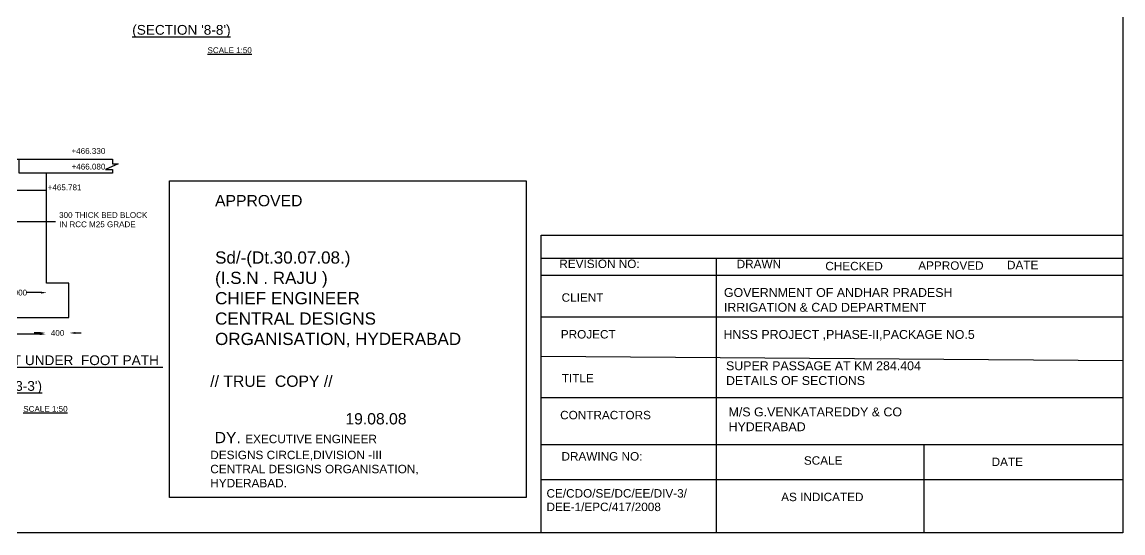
# Model space of a CAD drawing. Header units: millimetres. Extents: x 2432161 to 2659531, y 44393094 to 44557411.
# Drawn here: x 2535372 to 2659501, y 44393094 to 44450634 of the extents above; entities that cross this region are included whole.
import ezdxf

# ---------------------------------------------------------------- set-up
doc = ezdxf.new("R2010")
doc.units = ezdxf.units.MM
doc.header["$MEASUREMENT"] = 0
for name, color, linetype in [('DIMENSION', 7, 'Continuous'), ('DRAWING', 2, 'Continuous'), ('TEXT', 7, 'Continuous')]:
    doc.layers.add(name, color=color, linetype=linetype)
doc.styles.get("Standard").update_dxf_attribs({"font": 'arial.ttf', "height": 650})
doc.dimstyles.get("Standard").update_dxf_attribs({"dimtxt": 650, "dimasz": 650, "dimexe": 0.18, "dimexo": 0.0625, "dimgap": 0.09, "dimtad": 0, "dimdec": 0, "dimzin": 0, "dimdsep": 46, "dimtxsty": 'Standard', "dimcen": 0.09, "dimse1": 1, "dimse2": 1, "dimadec": 0, "dimazin": 0, "dimtfac": 1, "dimtdec": 0, "dimtofl": 0, "dimtmove": 0, "dimatfit": 3, "dimfxl": 1, "dimtolj": 1, "dimtzin": 0, "dimarcsym": 0})

# ---------------------------------------------------------------- blocks, each defined once
blk = doc.blocks.new('*D62')
at = {"layer": 'Defpoints', "color": 0, "transparency": 16777216}
for p in [(2528462, 44415616), (2538030, 44415616), (2538030, 44415479)]:
    blk.add_point(p, dxfattribs=at)
at = {"layer": 'DIMENSION', "color": 0, "lineweight": -2, "transparency": 16777216}
for p, q in [((2529112, 44415479), (2532307, 44415479)), ((2537380, 44415479), (2534185, 44415479))]:
    blk.add_line(p, q, dxfattribs=at)
at = {"layer": 'DIMENSION', "color": 0, "transparency": 16777216}
for points in [[(2529112, 44415588), (2529112, 44415371), (2528462, 44415479)], [(2537380, 44415588), (2537380, 44415371), (2538030, 44415479)]]:
    blk.add_solid(points, dxfattribs=at)
at = {"layer": 'DIMENSION', "color": 0, "transparency": 16777216, "insert": (2533246, 44415479), "char_height": 650, "attachment_point": 5}
blk.add_mtext('\\A1;1500', dxfattribs=at)
blk = doc.blocks.new('*D63')
at = {"layer": 'Defpoints', "color": 0, "transparency": 16777216}
for p in [(2538030, 44415479), (2540735, 44415616), (2540735, 44415479)]:
    blk.add_point(p, dxfattribs=at)
at = {"layer": 'DIMENSION', "color": 0, "lineweight": -2, "transparency": 16777216}
for p, q in [((2537380, 44415616), (2536730, 44415616)), ((2541385, 44415616), (2542035, 44415616))]:
    blk.add_line(p, q, dxfattribs=at)
at = {"layer": 'DIMENSION', "color": 0, "transparency": 16777216}
for points in [[(2537380, 44415724), (2537380, 44415507), (2538030, 44415616)], [(2541385, 44415724), (2541385, 44415507), (2540735, 44415616)]]:
    blk.add_solid(points, dxfattribs=at)
at = {"layer": 'DIMENSION', "color": 0, "transparency": 16777216, "insert": (2539383, 44415616), "char_height": 650, "attachment_point": 5}
blk.add_mtext('\\A1;400', dxfattribs=at)
blk = doc.blocks.new('*D64')
at = {"layer": 'Defpoints', "color": 0, "transparency": 16777216}
for p in [(2531712, 44420123), (2538155, 44420159), (2538155, 44420123)]:
    blk.add_point(p, dxfattribs=at)
at = {"layer": 'DIMENSION', "color": 0, "lineweight": -2, "transparency": 16777216}
for p, q in [((2532362, 44420159), (2533995, 44420159)), ((2537505, 44420159), (2535873, 44420159))]:
    blk.add_line(p, q, dxfattribs=at)
at = {"layer": 'DIMENSION', "color": 0, "transparency": 16777216}
for points in [[(2532362, 44420267), (2532362, 44420050), (2531712, 44420159)], [(2537505, 44420267), (2537505, 44420050), (2538155, 44420159)]]:
    blk.add_solid(points, dxfattribs=at)
at = {"layer": 'DIMENSION', "color": 0, "transparency": 16777216, "insert": (2534934, 44420159), "char_height": 650, "attachment_point": 5}
blk.add_mtext('\\A1;1000', dxfattribs=at)

msp = doc.modelspace()

# ---------------------------------------------------------------- linework, layer by layer
at = {"layer": 'DIMENSION', "color": 0}
for points in [[(2659501.1, 44393093.8), (2432161.2, 44393093.8), (2432161.2, 44557411.1), (2659501.1, 44557411.1)], [(2551986.5, 44432741.3), (2592211.6, 44432741.3), (2592211.6, 44397100.9), (2551986.5, 44397100.9)]]:
    msp.add_lwpolyline(points, close=True, dxfattribs=at)
at = {"layer": 'DIMENSION'}
for points in [[(2637059.9, 44403059.9), (2637059.9, 44393093.8)], [(2593890, 44399107.1), (2659501.1, 44399107.1)]]:
    msp.add_lwpolyline(points, dxfattribs=at)
at = {"layer": 'DRAWING', "color": 0}
for points in [[(2531801.2, 44431651.8), (2531801.2, 44435193.4), (2545576.7, 44435193.4), (2545576.7, 44434670.4), (2546225.2, 44434670.4), (2544794.2, 44434033.2), (2545558.4, 44434033.2), (2545558.4, 44433614.9), (2535064.1, 44433614.9), (2535064.1, 44435193.4)], [(2538121, 44431651.8), (2538121, 44433614.9)], [(2528613.4, 44421252.1), (2525988.3, 44421252.1), (2525988.3, 44417350.2), (2540639.2, 44417350.2), (2540639.2, 44421228.2), (2538121, 44421228.2), (2538121, 44431651.8), (2531801.2, 44431651.8), (2528613.4, 44421252.1)]]:
    msp.add_lwpolyline(points, dxfattribs=at)
at = {"layer": 'TEXT', "color": 0}
msp.add_lwpolyline([(2593890, 44426636), (2659501.1, 44426636), (2659501.1, 44393093.8), (2593890, 44393093.8)], close=True, dxfattribs=at)
for points in [[(2593890, 44424052.1), (2659501.1, 44424052.1)], [(2613642.9, 44424006.1), (2613642.9, 44393093.8)], [(2593890, 44422114.4), (2659501.1, 44422114.4)], [(2593890, 44417452.7), (2659501.1, 44417452.7)], [(2593890, 44413021.7), (2659501.1, 44412504.5)], [(2659501.1, 44408322.7), (2593890, 44408322.7)], [(2593890, 44403059.9), (2659501.1, 44403059.9)]]:
    msp.add_lwpolyline(points, dxfattribs=at)

# ---------------------------------------------------------------- texts
for s, height, p in [("%%U(SECTION '8-8')", 1100, (2547799.4, 44449205.1)), ('%%USCALE 1:50', 650, (2556286.6, 44447134.8)), ('+466.330', 650, (2540950.5, 44435787.7)), ('+466.080', 650, (2540957.6, 44434026.7)), ('+465.781', 650, (2538266.1, 44431688.8)), ('300 THICK BED BLOCK ', 650, (2539556.2, 44428574.7)), ('IN RCC M25 GRADE', 650, (2539556.2, 44427530.5)), ('REVISION NO:', 948.81, (2595951.9, 44422931.7)), ('DRAWN ', 948.81, (2615946.4, 44422913.6)), ('CHECKED ', 948.81, (2625943.4, 44422674.4)), ('APPROVED ', 948.81, (2636419.3, 44422734.2)), ('DATE ', 948.81, (2646426.3, 44422794.1)), ('CLIENT', 948.81, (2596211.5, 44419134.3)), ('PROJECT', 948.81, (2596118.6, 44414995.2)), ('%%UABUTMENT UNDER  FOOT PATH ', 1100, (2526817.5, 44411998.8)), ('TITLE ', 948.81, (2596229.8, 44410049.4)), ("%%U(SECTION '3-3')", 1100, (2526540.4, 44409100.6)), ('%%USCALE 1:50', 650, (2535514.4, 44406740.9)), ('CONTRACTORS ', 948.81, (2596044.7, 44405893.1)), ('DRAWING NO:', 948.81, (2596194, 44401248.8)), ('SCALE ', 948.81, (2623523.6, 44400780)), ('DATE ', 948.81, (2644688.4, 44400631.3)), ('CE/CDO/SE/DC/EE/DIV-3/', 948.81, (2594507.1, 44397081.1)), ('AS INDICATED ', 948.81, (2620963.6, 44396675.3)), ('DEE-1/EPC/417/2008', 948.81, (2594507.1, 44395556.9))]:
    msp.add_text(s, height=height, dxfattribs=at).set_placement(p)
at = {"layer": 'TEXT', "color": 0, "attachment_point": 1}
for s, insert, char_height, width in [('APPROVED  \\P\\P\\P{\\H1.0833x;Sd/-(Dt.30.07.08.) \\P(I.S.N . RAJU ) \\PCHIEF ENGINEER  \\PCENTRAL DESIGNS ORGANISATION, HYDERABAD }', (2557136.1, 44431150.7), 1269.18, 28847.084), ('GOVERNMENT OF ANDHAR PRADESH  IRRIGATION & CAD DEPARTMENT ', (2614507.6, 44420674.3), 1000, 30491.604), ('HNSS PROJECT ,PHASE-II,PACKAGE NO.5', (2614459.8, 44415952.1), 1000, 29686.969), ('SUPER PASSAGE AT KM 284.404 DETAILS OF SECTIONS', (2614746.2, 44412422.4), 1000, 24971.593), ('// TRUE  COPY //\\P\\P^I^I^I19.08.08\\P DY. {\\H0.75x;EXECUTIVE ENGINEER  \\PDESIGNS CIRCLE,DIVISION -III \\PCENTRAL DESIGNS ORGANISATION, HYDERABAD.}', (2556596, 44410819.2), 1269.18, 28847.084), ('M/S G.VENKATAREDDY & CO  HYDERABAD ', (2615032.7, 44407223.3), 1000, 21739.455)]:
    msp.add_mtext(s, dxfattribs=dict(at, insert=insert, char_height=char_height, width=width))

# ---------------------------------------------------------------- dimensions: what is measured, and where the dimension line sits
at = {"layer": 'DIMENSION', "color": 0}
for base, p1, p2, text, picture, middle in [((2538155.2, 44420158.5), (2531712.3, 44420122.8), (2538155.2, 44420122.8), '1000', '*D64', (2534933.8, 44420158.5)), ((2538030.3, 44415479.3), (2528462.2, 44415615.5), (2538030.3, 44415615.5), '1500', '*D62', (2533246.3, 44415479.3)), ((2540734.9, 44415615.5), (2538030.3, 44415479.3), (2540734.9, 44415479.3), '400', '*D63', (2539382.6, 44415615.5))]:
    dim = msp.add_linear_dim(base=base, p1=p1, p2=p2, text=text, dimstyle='Standard', dxfattribs=at)
    dim.commit()
    dim.dimension.update_dxf_attribs({"geometry": picture, "text_midpoint": middle})

# ---------------------------------------------------------------- leaders
msp.add_leader([(2534715.4, 44432283.2), (2534715.4, 44428164), (2539135.7, 44428164)], dimstyle='Standard', override={"dimgap": 0.09, "dimtad": 0}, dxfattribs=at)

doc.saveas('drawing.dxf')
